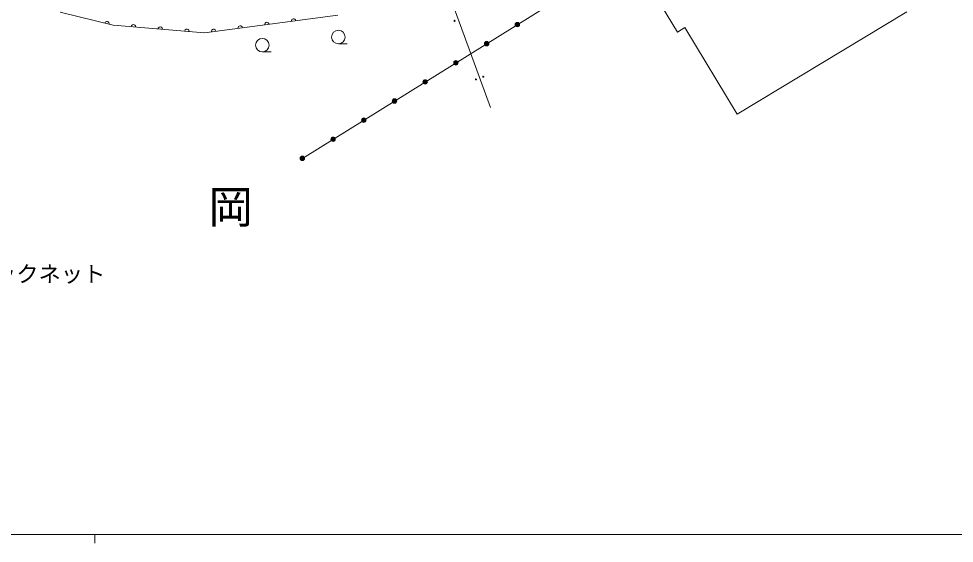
# Model space of a CAD drawing. Units: millimetres, scale not verified. Extents: x 40000 to 680000, y 20000 to 380000.
# Drawn here: x 159450 to 264560, y 204000 to 262911 of the extents above; entities that cross this region are included whole.
import ezdxf
from ezdxf.enums import TextEntityAlignment as Align

# ---------------------------------------------------------------- set-up
doc = ezdxf.new("R2010")
doc.units = ezdxf.units.MM
doc.header["$LTSCALE"] = 1000
for name, color, linetype, lineweight in [('M-BGD', 7, 'Continuous', 13), ('M-STR-HTXT', 7, 'Continuous', 13), ('M-TTL-BAND', 7, 'Continuous', 13)]:
    doc.layers.add(name, color=color, linetype=linetype, lineweight=lineweight)
doc.layers.add('M-BMK-HTXT', color=7, linetype='Continuous')
doc.styles.add('ＭＳ ゴシック', font='')
doc.styles.get('ＭＳ ゴシック').set_extended_font_data('MS Gothic')

msp = doc.modelspace()

# ---------------------------------------------------------------- linework, layer by layer
at = {"layer": 'M-BGD'}
for p, q in [((233458, 261415), (228472, 269681)), ((191317, 247231), (222373, 266544)), ((207629, 266118), (212438, 252953)), ((164126, 263653), (170079, 262183)), ((180305, 261342), (195293, 263303)), ((259216, 263675), (240174, 252189)), ((170079, 262183), (180305, 261342)), ((233458, 261415), (234302, 261924)), ((240174, 252189), (234302, 261924)), ((195363, 260092), (196363, 260092)), ((186818, 259181), (187818, 259181))]:
    msp.add_line(p, q, dxfattribs=at)
for centre, radius in [((208418, 262676), 60), ((208418, 262676), 40), ((208418, 262676), 20), ((215471, 262253), 250), ((215471, 262253), 220), ((215471, 262253), 190), ((215471, 262253), 160), ((215471, 262253), 130), ((215471, 262253), 100), ((215471, 262253), 70), ((215471, 262253), 40), ((215471, 262253), 10), ((186818, 259941), 760), ((195363, 260852), 760), ((212021, 260107), 250), ((212021, 260107), 220), ((212021, 260107), 190), ((212021, 260107), 160), ((212021, 260107), 130), ((212021, 260107), 100), ((212021, 260107), 70), ((212021, 260107), 40), ((212021, 260107), 10), ((208570, 257961), 250), ((208570, 257961), 220), ((208570, 257961), 190), ((208570, 257961), 160), ((208570, 257961), 130), ((208570, 257961), 100), ((208570, 257961), 70), ((208570, 257961), 40), ((208570, 257961), 10), ((205119, 255815), 250), ((205119, 255815), 220), ((205119, 255815), 190), ((205119, 255815), 160), ((205119, 255815), 130), ((205119, 255815), 100), ((205119, 255815), 70), ((205119, 255815), 40), ((205119, 255815), 10), ((210822, 256093), 60), ((210822, 256093), 40), ((210822, 256093), 20), ((211649, 256395), 60), ((211649, 256395), 40), ((211649, 256395), 20), ((201669, 253669), 250), ((201669, 253669), 220), ((201669, 253669), 190), ((201669, 253669), 160), ((201669, 253669), 130), ((201669, 253669), 100), ((201669, 253669), 70), ((201669, 253669), 40), ((201669, 253669), 10), ((198218, 251523), 250), ((198218, 251523), 220), ((198218, 251523), 190), ((198218, 251523), 160), ((198218, 251523), 130), ((198218, 251523), 100), ((198218, 251523), 70), ((198218, 251523), 40), ((198218, 251523), 10), ((194768, 249377), 250), ((194768, 249377), 220), ((194768, 249377), 190), ((194768, 249377), 160), ((194768, 249377), 130), ((194768, 249377), 100), ((194768, 249377), 70), ((194768, 249377), 40), ((194768, 249377), 10), ((191317, 247231), 250), ((191317, 247231), 220), ((191317, 247231), 190), ((191317, 247231), 160), ((191317, 247231), 130), ((191317, 247231), 100), ((191317, 247231), 70), ((191317, 247231), 40), ((191317, 247231), 10)]:
    msp.add_circle(centre, radius, dxfattribs=at)
for centre, start, end in [((190329, 262654), 7.4543, 187.4543), ((169351, 262362), 346.12247, 166.12247), ((172339, 261997), 355.30132, 175.30132), ((175346, 261750), 355.30132, 175.30132), ((178353, 261503), 355.30132, 175.30132), ((181355, 261479), 7.4543, 187.4543), ((184346, 261871), 7.4543, 187.4543), ((187338, 262262), 7.4543, 187.4543)]:
    msp.add_arc(centre, 250, start, end, dxfattribs=at)
at = {"layer": 'M-TTL-BAND'}
for p, q in [((40000, 205000), (579000, 205000)), ((168000, 205000), (168000, 204000))]:
    msp.add_line(p, q, dxfattribs=at)

# ---------------------------------------------------------------- texts
at = {"layer": 'M-BMK-HTXT', "style": 'ＭＳ ゴシック'}
msp.add_text('岡', height=3666, dxfattribs=at).set_placement((180754, 238852), align=Align.BOTTOM_LEFT)
at = {"layer": 'M-STR-HTXT', "style": 'ＭＳ ゴシック'}
msp.add_text('ロックネット', height=1833, dxfattribs=at).set_placement((154178, 232782), align=Align.BOTTOM_LEFT)

doc.saveas('drawing.dxf')
